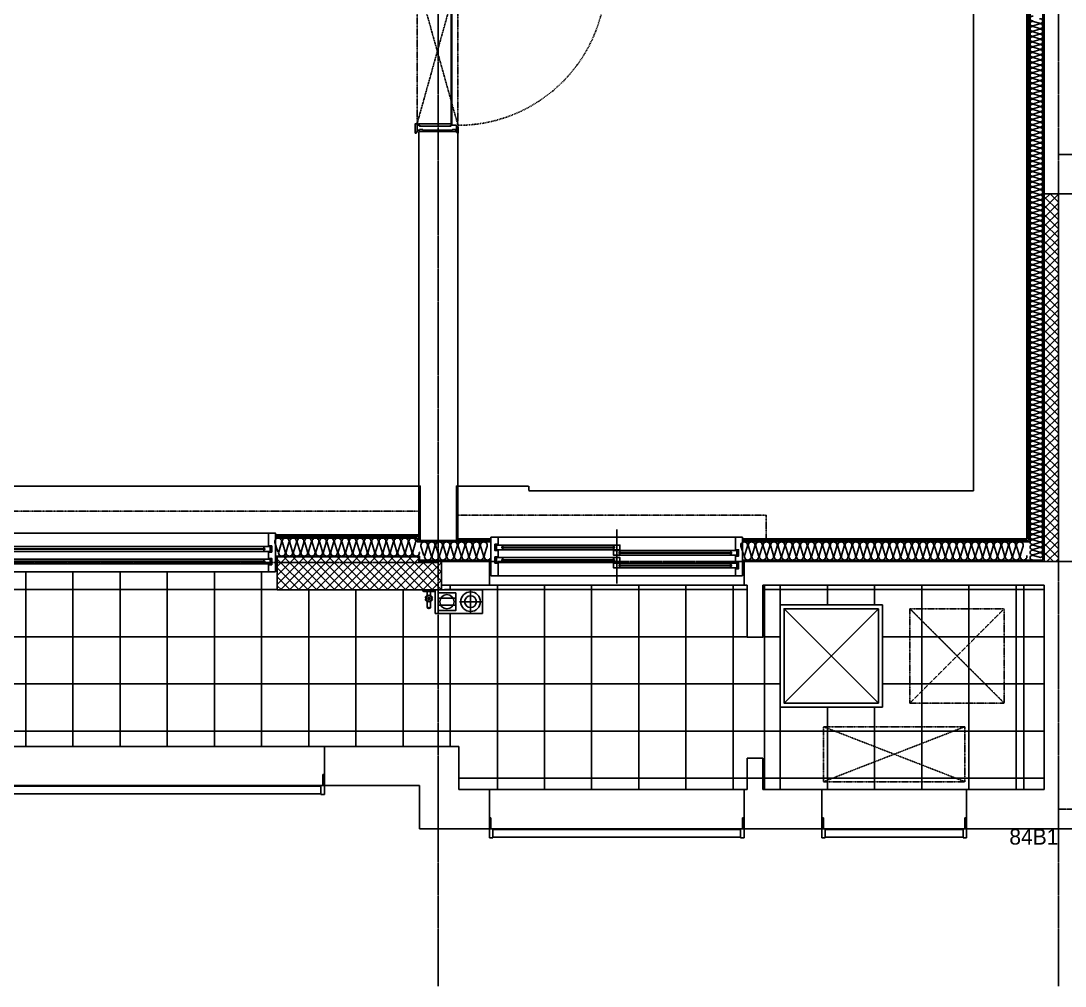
# Model space of a CAD drawing. Header units: millimetres. Extents: x 18456 to 179493, y -203649 to 469211.
# Drawn here: x 130234 to 136877, y -115326 to -109187 of the extents above; entities that cross this region are included whole.
import ezdxf

# ---------------------------------------------------------------- set-up
doc = ezdxf.new("R2010")
doc.units = ezdxf.units.MM
for name, pattern in [('X-평면도(기본형)$0$CEN', [52.5, 50, -1, 0.5, -1]), ('X-평면도(기본형)$0$DASHDOTX2', [2, 1, -0.5, 0, -0.5]), ('X-평면도(기본형)$0$HID', [2.8, 1.8, -1]), ('X-평면도(기본형)$0$HID2', [7.5, 6, -1.5])]:
    doc.linetypes.add(name, pattern=pattern)
for name, color, linetype, true_color in [('X-평면도(기본형)$0$40HAT', 9, 'Continuous', 0x808080), ('X-평면도(기본형)$0$4ELE', 4, 'Continuous', 0x00ffff), ('X-평면도(기본형)$0$4GYP', 4, 'Continuous', 0x00ffff), ('X-평면도(기본형)$0$A06-시설물-설비', 4, 'Continuous', 0x00ffff), ('X-평면도(기본형)$0$AHID', 5, 'X-평면도(기본형)$0$HID', 0x0000ff), ('X-평면도(기본형)$0$CEN', 1, 'X-평면도(기본형)$0$CEN', 0xff0000), ('X-평면도(기본형)$0$DEFTXT', 7, 'Continuous', 0x7fdfff), ('X-평면도(기본형)$0$DOOR', 4, 'Continuous', 0x00ffff), ('X-평면도(기본형)$0$ETC', 9, 'Continuous', 0x808080), ('X-평면도(기본형)$0$FIN', 9, 'Continuous', 0x808080), ('X-평면도(기본형)$0$FUR', 6, 'Continuous', 0xff00ff), ('X-평면도(기본형)$0$INS', 9, 'Continuous', 0x808080), ('X-평면도(기본형)$0$INSUL', 9, 'Continuous', 0x808080), ('X-평면도(기본형)$0$MC', 7, 'Continuous', 0x7f7fff), ('X-평면도(기본형)$0$PIPE', 4, 'Continuous', 0x00ffff), ('X-평면도(기본형)$0$TIL', 5, 'Continuous', 0x0000ff), ('X-평면도(기본형)$0$UIS', 7, 'X-평면도(기본형)$0$HID2', 0x000000), ('X-평면도(기본형)$0$W1', 2, 'Continuous', 0xffff00), ('X-평면도(기본형)$0$W2', 3, 'Continuous', 0x00ff00), ('X-평면도(기본형)$0$WID', 4, 'Continuous', 0x00ffff), ('X-평면도(기본형)$0$국기계양대', 9, 'Continuous', 0x808080), ('X-평면도(기본형)$0$피난구', 9, 'Continuous', 0x808080)]:
    doc.layers.add(name, color=color, linetype=linetype, true_color=true_color)
doc.styles.add('맑은 고딕 Regular', font='')
doc.styles.get('맑은 고딕 Regular').set_extended_font_data('M+39D80 怨좊뵓')
pattern_1 = [(315, (-516301.965, -267489.793), (28.2842712, 28.2842712), []), (45, (-516301.965, -267489.793), (-28.2842712, 28.2842712), [])]

# ---------------------------------------------------------------- blocks, each defined once
blk = doc.blocks.new('X-평면도(기본형)$0$1000')
at = {"layer": 'X-평면도(기본형)$0$DOOR', "color": 1, "linetype": 'ByBlock', "true_color": 0xff0000}
blk.add_line((-20, 0), (0, -260), dxfattribs=at)
at = {"layer": 'X-평면도(기본형)$0$DOOR', "color": 5, "true_color": 0x0000ff}
for p, q in [((960, -40), (40, -40)), ((960, -43), (40, -43))]:
    blk.add_line(p, q, dxfattribs=at)
at = {"layer": 'X-평면도(기본형)$0$DOOR'}
for points in [[(30, 0), (30, 940.8), (66, 940.8), (66, 0)], [(30, 0), (30, 940.8), (66, 940.8), (66, 0)], [(0, 0), (0, -15.9), (3, -15.9), (3, -35.9), (0, -35.9), (0, -224.1), (3, -224.1), (3, -244.1), (0, -244.1), (0, -260), (30, -260), (30, -245), (25, -245), (25, -45), (30, -45), (30, -40), (30, 0)], [(40, -40), (30, -40), (30, -47), (25, -47), (25, -243), (30, -243), (30, -250), (40, -250)], [(960, -40), (970, -40), (970, -47), (975, -47), (975, -243), (970, -243), (970, -250), (960, -250)], [(1000, -10), (1000, -15.9), (997, -15.9), (997, -35.9), (1000, -35.9), (1000, -224.1), (997, -224.1), (997, -244.1), (1000, -244.1), (1000, -260), (999.1, -260), (980, -260), (970, -260), (970, -245), (975, -245), (975, -45), (970, -45), (970, -40), (970, -10)]]:
    blk.add_lwpolyline(points, close=True, dxfattribs=at)
at = {"layer": 'X-평면도(기본형)$0$DOOR', "linetype": 'ByBlock'}
for points in [[(-15, 12), (-15, 7), (-20, 7), (-20, 0), (20, 0), (20, 12)], [(1015, -10), (1015, -5), (1020, -5), (1020, 2), (980, 2), (980, -10)], [(-23, -260), (-23, -272), (-30, -272), (-30, -278), (30, -278), (30, -260)], [(1013, -260), (1013, -265), (1020, -265), (1020, -272), (960, -272), (960, -260)]]:
    blk.add_lwpolyline(points, close=True, dxfattribs=at)
at = {"layer": 'X-평면도(기본형)$0$DOOR', "color": 1, "linetype": 'X-평면도(기본형)$0$HID', "true_color": 0xff0000}
blk.add_lwpolyline([(960, -260), (40, -260), (970, 0), (30, 0)], close=True, dxfattribs=at)
at = {"layer": 'X-평면도(기본형)$0$DOOR', "color": 1, "linetype": 'ByBlock', "true_color": 0xff0000}
blk.add_lwpolyline([(-20, 0), (-20, -260), (0, -260), (0, 0)], close=True, dxfattribs=at)
at = {"layer": 'X-평면도(기본형)$0$DOOR', "color": 1, "linetype": 'X-평면도(기본형)$0$DASHDOTX2', "ltscale": 5, "true_color": 0xff0000}
blk.add_arc((28.6, -0.6), 941.4, 0.03802, 87.72378, dxfattribs=at)
blk = doc.blocks.new('U231 (X-평면도(기본형)$0$ins-l)')
at = {"layer": 'X-평면도(기본형)$0$INSUL', "color": 8, "true_color": 0x808080}
for p, q in [((36.9, 24.2), (21.4, 75.8)), ((57.5, 75.8), (42, 24.2)), ((78.1, 24.2), (62.6, 75.8)), ((98.7, 75.8), (83.2, 24.2)), ((119.3, 24.2), (103.8, 75.8)), ((139.9, 75.8), (124.5, 24.2)), ((160.5, 24.2), (145.1, 75.8)), ((181.1, 75.8), (165.7, 24.2)), ((201.7, 24.2), (186.3, 75.8)), ((222.3, 75.8), (206.9, 24.2)), ((243, 24.2), (227.5, 75.8)), ((263.6, 75.8), (248.1, 24.2)), ((284.2, 24.2), (268.7, 75.8)), ((304.8, 75.8), (289.3, 24.2)), ((325.4, 24.2), (309.9, 75.8)), ((346, 75.8), (330.6, 24.2)), ((366.6, 24.2), (351.2, 75.8)), ((387.2, 75.8), (371.8, 24.2)), ((407.8, 24.2), (392.4, 75.8)), ((428.4, 75.8), (413, 24.2)), ((449.1, 24.2), (433.6, 75.8)), ((469.7, 75.8), (454.2, 24.2)), ((490.3, 24.2), (474.8, 75.8)), ((510.9, 75.8), (495.4, 24.2)), ((531.5, 24.2), (516, 75.8)), ((552.1, 75.8), (536.6, 24.2)), ((572.7, 24.2), (557.3, 75.8)), ((593.3, 75.8), (577.9, 24.2)), ((613.9, 24.2), (598.5, 75.8)), ((634.5, 75.8), (619.1, 24.2)), ((655.2, 24.2), (639.7, 75.8)), ((675.8, 75.8), (660.3, 24.2)), ((696.4, 24.2), (680.9, 75.8)), ((717, 75.8), (701.5, 24.2)), ((737.6, 24.2), (722.1, 75.8)), ((758.2, 75.8), (742.7, 24.2)), ((778.8, 24.2), (763.4, 75.8)), ((799.4, 75.8), (784, 24.2)), ((820, 24.2), (804.6, 75.8)), ((840.6, 75.8), (825.2, 24.2)), ((861.3, 24.2), (845.8, 75.8)), ((881.9, 75.8), (866.4, 24.2)), ((902.5, 24.2), (887, 75.8)), ((923.1, 75.8), (907.6, 24.2)), ((943.7, 24.2), (928.2, 75.8)), ((964.3, 75.8), (948.8, 24.2)), ((984.9, 24.2), (969.5, 75.8)), ((1005.5, 75.8), (990.1, 24.2)), ((1026.1, 24.2), (1010.7, 75.8)), ((1046.7, 75.8), (1031.3, 24.2)), ((1067.4, 24.2), (1051.9, 75.8)), ((1088, 75.8), (1072.5, 24.2)), ((1108.6, 24.2), (1093.1, 75.8)), ((1129.2, 75.8), (1113.7, 24.2)), ((1149.8, 24.2), (1134.3, 75.8)), ((1170.4, 75.8), (1154.9, 24.2)), ((1191, 24.2), (1175.6, 75.8)), ((1211.6, 75.8), (1196.2, 24.2)), ((1232.2, 24.2), (1216.8, 75.8)), ((1252.8, 75.8), (1237.4, 24.2)), ((1273.5, 24.2), (1258, 75.8)), ((1294.1, 75.8), (1278.6, 24.2)), ((1314.7, 24.2), (1299.2, 75.8)), ((1335.3, 75.8), (1319.8, 24.2)), ((1355.9, 24.2), (1340.4, 75.8)), ((1376.5, 75.8), (1361, 24.2)), ((1397.1, 24.2), (1381.7, 75.8)), ((1417.7, 75.8), (1402.3, 24.2)), ((1438.3, 24.2), (1422.9, 75.8)), ((1458.9, 75.8), (1443.5, 24.2)), ((1479.5, 24.2), (1464.1, 75.8)), ((1500.2, 75.8), (1484.7, 24.2)), ((1520.8, 24.2), (1505.3, 75.8)), ((1541.4, 75.8), (1525.9, 24.2)), ((1562, 24.2), (1546.5, 75.8)), ((1582.6, 75.8), (1567.1, 24.2)), ((1603.2, 24.2), (1587.8, 75.8)), ((1623.8, 75.8), (1608.4, 24.2)), ((1644.4, 24.2), (1629, 75.8)), ((1665, 75.8), (1649.6, 24.2)), ((1685.6, 24.2), (1670.2, 75.8)), ((1706.3, 75.8), (1690.8, 24.2)), ((1726.9, 24.2), (1711.4, 75.8)), ((1747.5, 75.8), (1732, 24.2)), ((1768.1, 24.2), (1752.6, 75.8)), ((1788.7, 75.8), (1773.2, 24.2)), ((1809.3, 24.2), (1793.8, 75.8)), ((1829.9, 75.8), (1814.5, 24.2)), ((1850.5, 24.2), (1835.1, 75.8)), ((1871.1, 75.8), (1855.7, 24.2)), ((1891.7, 24.2), (1876.3, 75.8)), ((1912.4, 75.8), (1896.9, 24.2)), ((1933, 24.2), (1917.5, 75.8)), ((1953.6, 75.8), (1938.1, 24.2)), ((1974.2, 24.2), (1958.7, 75.8)), ((1994.8, 75.8), (1979.3, 24.2)), ((2015.4, 24.2), (1999.9, 75.8)), ((2036, 75.8), (2020.6, 24.2)), ((2056.6, 24.2), (2041.2, 75.8)), ((2077.2, 75.8), (2061.8, 24.2)), ((2097.8, 24.2), (2082.4, 75.8)), ((2118.5, 75.8), (2103, 24.2)), ((2139.1, 24.2), (2123.6, 75.8)), ((2159.7, 75.8), (2144.2, 24.2)), ((2180.3, 24.2), (2164.8, 75.8)), ((2200.9, 75.8), (2185.4, 24.2)), ((2221.5, 24.2), (2206, 75.8)), ((2242.1, 75.8), (2226.7, 24.2)), ((2262.7, 24.2), (2247.3, 75.8)), ((2283.3, 75.8), (2267.9, 24.2)), ((2303.9, 24.2), (2288.5, 75.8)), ((2324.6, 75.8), (2309.1, 24.2)), ((2345.2, 24.2), (2329.7, 75.8)), ((2365.8, 75.8), (2350.3, 24.2)), ((2386.4, 24.2), (2370.9, 75.8)), ((2407, 75.8), (2391.5, 24.2)), ((2427.6, 24.2), (2412.1, 75.8)), ((2448.2, 75.8), (2432.8, 24.2)), ((2468.8, 24.2), (2453.4, 75.8)), ((2489.4, 75.8), (2474, 24.2)), ((2510, 24.2), (2494.6, 75.8)), ((2530.7, 75.8), (2515.2, 24.2)), ((2551.3, 24.2), (2535.8, 75.8)), ((2571.9, 75.8), (2556.4, 24.2)), ((2592.5, 24.2), (2577, 75.8)), ((2613.1, 75.8), (2597.6, 24.2)), ((2633.7, 24.2), (2618.2, 75.8)), ((2654.3, 75.8), (2638.9, 24.2)), ((2674.9, 24.2), (2659.5, 75.8)), ((2695.5, 75.8), (2680.1, 24.2)), ((2716.1, 24.2), (2700.7, 75.8)), ((2736.7, 75.8), (2721.3, 24.2)), ((2757.4, 24.2), (2741.9, 75.8)), ((2778, 75.8), (2762.5, 24.2)), ((2798.6, 24.2), (2783.1, 75.8)), ((2819.2, 75.8), (2803.7, 24.2)), ((2839.8, 24.2), (2824.3, 75.8)), ((2860.4, 75.8), (2845, 24.2)), ((2881, 24.2), (2865.6, 75.8)), ((2901.6, 75.8), (2886.2, 24.2)), ((2922.2, 24.2), (2906.8, 75.8)), ((2942.8, 75.8), (2927.4, 24.2)), ((2963.5, 24.2), (2948, 75.8)), ((2984.1, 75.8), (2968.6, 24.2)), ((3004.7, 24.2), (2989.2, 75.8)), ((3025.3, 75.8), (3009.8, 24.2)), ((3045.9, 24.2), (3030.4, 75.8)), ((3066.5, 75.8), (3051, 24.2)), ((3087.1, 24.2), (3071.7, 75.8)), ((3107.7, 75.8), (3092.3, 24.2)), ((3128.3, 24.2), (3112.9, 75.8)), ((3148.9, 75.8), (3133.5, 24.2)), ((3169.6, 24.2), (3154.1, 75.8)), ((3190.2, 75.8), (3174.7, 24.2)), ((3210.8, 24.2), (3195.3, 75.8)), ((3231.4, 75.8), (3215.9, 24.2)), ((3252, 24.2), (3236.5, 75.8)), ((3272.6, 75.8), (3257.1, 24.2)), ((3293.2, 24.2), (3277.8, 75.8)), ((3313.8, 75.8), (3298.4, 24.2)), ((3334.4, 24.2), (3319, 75.8)), ((3355, 75.8), (3339.6, 24.2)), ((3375.7, 24.2), (3360.2, 75.8)), ((3396.3, 75.8), (3380.8, 24.2)), ((3416.9, 24.2), (3401.4, 75.8)), ((3437.5, 75.8), (3422, 24.2)), ((3458.1, 24.2), (3442.6, 75.8)), ((3478.7, 75.8), (3463.2, 24.2)), ((3499.3, 24.2), (3483.9, 75.8)), ((3519.9, 75.8), (3504.5, 24.2)), ((3540.5, 24.2), (3525.1, 75.8)), ((3561.1, 75.8), (3545.7, 24.2)), ((3581.8, 24.2), (3566.3, 75.8)), ((3602.4, 75.8), (3586.9, 24.2)), ((3623, 24.2), (3607.5, 75.8)), ((3643.6, 75.8), (3628.1, 24.2)), ((3664.2, 24.2), (3648.7, 75.8)), ((3684.8, 75.8), (3669.3, 24.2)), ((3705.4, 24.2), (3690, 75.8)), ((3726, 75.8), (3710.6, 24.2)), ((3746.6, 24.2), (3731.2, 75.8)), ((3767.2, 75.8), (3751.8, 24.2)), ((3787.9, 24.2), (3772.4, 75.8)), ((3808.5, 75.8), (3793, 24.2)), ((3829.1, 24.2), (3813.6, 75.8)), ((3849.7, 75.8), (3834.2, 24.2)), ((3870.3, 24.2), (3854.8, 75.8)), ((3890.9, 75.8), (3875.4, 24.2)), ((3911.5, 24.2), (3896.1, 75.8)), ((3932.1, 75.8), (3916.7, 24.2)), ((3952.7, 24.2), (3937.3, 75.8)), ((3973.3, 75.8), (3957.9, 24.2)), ((3993.9, 24.2), (3978.5, 75.8)), ((4014.6, 75.8), (3999.1, 24.2)), ((4035.2, 24.2), (4019.7, 75.8)), ((4055.8, 75.8), (4040.3, 24.2)), ((4076.4, 24.2), (4060.9, 75.8)), ((4097, 75.8), (4081.5, 24.2)), ((4117.6, 24.2), (4102.2, 75.8)), ((4138.2, 75.8), (4122.8, 24.2)), ((4158.8, 24.2), (4143.4, 75.8)), ((4179.4, 75.8), (4164, 24.2)), ((4200, 24.2), (4184.6, 75.8)), ((4220.7, 75.8), (4205.2, 24.2)), ((4241.3, 24.2), (4225.8, 75.8)), ((4261.9, 75.8), (4246.4, 24.2)), ((4282.5, 24.2), (4267, 75.8))]:
    blk.add_line(p, q, dxfattribs=at)
at = {"layer": 'X-평면도(기본형)$0$INSUL', "color": 8, "true_color": 0x808080, "extrusion": (0, 0, -1)}
for centre in [(-39.4, 81.2), (-80.7, 81.2), (-121.9, 81.2), (-163.1, 81.2), (-204.3, 81.2), (-245.5, 81.2), (-286.8, 81.2), (-328, 81.2), (-369.2, 81.2), (-410.4, 81.2), (-451.6, 81.2), (-492.9, 81.2), (-534.1, 81.2), (-575.3, 81.2), (-616.5, 81.2), (-657.7, 81.2), (-699, 81.2), (-740.2, 81.2), (-781.4, 81.2), (-822.6, 81.2), (-863.8, 81.2), (-905.1, 81.2), (-946.3, 81.2), (-987.5, 81.2), (-1028.7, 81.2), (-1069.9, 81.2), (-1111.1, 81.2), (-1152.4, 81.2), (-1193.6, 81.2), (-1234.8, 81.2), (-1276, 81.2), (-1317.2, 81.2), (-1358.5, 81.2), (-1399.7, 81.2), (-1440.9, 81.2), (-1482.1, 81.2), (-1523.3, 81.2), (-1564.6, 81.2), (-1605.8, 81.2), (-1647, 81.2), (-1688.2, 81.2), (-1729.4, 81.2), (-1770.7, 81.2), (-1811.9, 81.2), (-1853.1, 81.2), (-1894.3, 81.2), (-1935.5, 81.2), (-1976.8, 81.2), (-2018, 81.2), (-2059.2, 81.2), (-2100.4, 81.2), (-2141.6, 81.2), (-2182.9, 81.2), (-2224.1, 81.2), (-2265.3, 81.2), (-2306.5, 81.2), (-2347.7, 81.2), (-2389, 81.2), (-2430.2, 81.2), (-2471.4, 81.2), (-2512.6, 81.2), (-2553.8, 81.2), (-2595.1, 81.2), (-2636.3, 81.2), (-2677.5, 81.2), (-2718.7, 81.2), (-2759.9, 81.2), (-2801.2, 81.2), (-2842.4, 81.2), (-2883.6, 81.2), (-2924.8, 81.2), (-2966, 81.2), (-3007.3, 81.2), (-3048.5, 81.2), (-3089.7, 81.2), (-3130.9, 81.2), (-3172.1, 81.2), (-3213.4, 81.2), (-3254.6, 81.2), (-3295.8, 81.2), (-3337, 81.2), (-3378.2, 81.2), (-3419.4, 81.2), (-3460.7, 81.2), (-3501.9, 81.2), (-3543.1, 81.2), (-3584.3, 81.2), (-3625.5, 81.2), (-3666.8, 81.2), (-3708, 81.2), (-3749.2, 81.2), (-3790.4, 81.2), (-3831.6, 81.2), (-3872.9, 81.2), (-3914.1, 81.2), (-3955.3, 81.2), (-3996.5, 81.2), (-4037.7, 81.2), (-4079, 81.2), (-4120.2, 81.2), (-4161.4, 81.2), (-4202.6, 81.2), (-4243.8, 81.2), (-4285.1, 81.2)]:
    blk.add_arc(centre, 18.8, 343.30076, 196.69924, dxfattribs=at)
at = {"layer": 'X-평면도(기본형)$0$INSUL', "color": 8, "true_color": 0x808080}
for centre in [(18.8, 18.8), (60, 18.8), (101.3, 18.8), (142.5, 18.8), (183.7, 18.8), (224.9, 18.8), (266.1, 18.8), (307.4, 18.8), (348.6, 18.8), (389.8, 18.8), (431, 18.8), (472.2, 18.8), (513.5, 18.8), (554.7, 18.8), (595.9, 18.8), (637.1, 18.8), (678.3, 18.8), (719.6, 18.8), (760.8, 18.8), (802, 18.8), (843.2, 18.8), (884.4, 18.8), (925.7, 18.8), (966.9, 18.8), (1008.1, 18.8), (1049.3, 18.8), (1090.5, 18.8), (1131.8, 18.8), (1173, 18.8), (1214.2, 18.8), (1255.4, 18.8), (1296.6, 18.8), (1337.9, 18.8), (1379.1, 18.8), (1420.3, 18.8), (1461.5, 18.8), (1502.7, 18.8), (1544, 18.8), (1585.2, 18.8), (1626.4, 18.8), (1667.6, 18.8), (1708.8, 18.8), (1750.1, 18.8), (1791.3, 18.8), (1832.5, 18.8), (1873.7, 18.8), (1914.9, 18.8), (1956.2, 18.8), (1997.4, 18.8), (2038.6, 18.8), (2079.8, 18.8), (2121, 18.8), (2162.2, 18.8), (2203.5, 18.8), (2244.7, 18.8), (2285.9, 18.8), (2327.1, 18.8), (2368.3, 18.8), (2409.6, 18.8), (2450.8, 18.8), (2492, 18.8), (2533.2, 18.8), (2574.4, 18.8), (2615.7, 18.8), (2656.9, 18.8), (2698.1, 18.8), (2739.3, 18.8), (2780.5, 18.8), (2821.8, 18.8), (2863, 18.8), (2904.2, 18.8), (2945.4, 18.8), (2986.6, 18.8), (3027.9, 18.8), (3069.1, 18.8), (3110.3, 18.8), (3151.5, 18.8), (3192.7, 18.8), (3234, 18.8), (3275.2, 18.8), (3316.4, 18.8), (3357.6, 18.8), (3398.8, 18.8), (3440.1, 18.8), (3481.3, 18.8), (3522.5, 18.8), (3563.7, 18.8), (3604.9, 18.8), (3646.2, 18.8), (3687.4, 18.8), (3728.6, 18.8), (3769.8, 18.8), (3811, 18.8), (3852.3, 18.8), (3893.5, 18.8), (3934.7, 18.8), (3975.9, 18.8), (4017.1, 18.8), (4058.4, 18.8), (4099.6, 18.8), (4140.8, 18.8), (4182, 18.8), (4223.2, 18.8), (4264.5, 18.8), (4305.7, 18.8)]:
    blk.add_arc(centre, 18.8, 163.30076, 16.69924, dxfattribs=at)
blk = doc.blocks.new('U75 (X-평면도(기본형)$0$ins-l)')
at = {"layer": 'X-평면도(기본형)$0$INSUL', "color": 8, "true_color": 0x808080}
for p, q in [((36.9, 24.2), (21.4, 75.8)), ((57.5, 75.8), (42, 24.2)), ((78.1, 24.2), (62.6, 75.8)), ((98.7, 75.8), (83.2, 24.2)), ((119.3, 24.2), (103.8, 75.8)), ((139.9, 75.8), (124.5, 24.2)), ((160.5, 24.2), (145.1, 75.8)), ((181.1, 75.8), (165.7, 24.2)), ((201.7, 24.2), (186.3, 75.8)), ((222.3, 75.8), (206.9, 24.2)), ((243, 24.2), (227.5, 75.8)), ((263.6, 75.8), (248.1, 24.2)), ((284.2, 24.2), (268.7, 75.8)), ((304.8, 75.8), (289.3, 24.2)), ((325.4, 24.2), (309.9, 75.8)), ((346, 75.8), (330.6, 24.2)), ((366.6, 24.2), (351.2, 75.8)), ((387.2, 75.8), (371.8, 24.2)), ((407.8, 24.2), (392.4, 75.8)), ((428.4, 75.8), (413, 24.2)), ((449.1, 24.2), (433.6, 75.8)), ((469.7, 75.8), (454.2, 24.2)), ((490.3, 24.2), (474.8, 75.8)), ((510.9, 75.8), (495.4, 24.2)), ((531.5, 24.2), (516, 75.8)), ((552.1, 75.8), (536.6, 24.2)), ((572.7, 24.2), (557.3, 75.8)), ((593.3, 75.8), (577.9, 24.2)), ((613.9, 24.2), (598.5, 75.8)), ((634.5, 75.8), (619.1, 24.2)), ((655.2, 24.2), (639.7, 75.8)), ((675.8, 75.8), (660.3, 24.2)), ((696.4, 24.2), (680.9, 75.8)), ((717, 75.8), (701.5, 24.2)), ((737.6, 24.2), (722.1, 75.8)), ((758.2, 75.8), (742.7, 24.2)), ((778.8, 24.2), (763.4, 75.8)), ((799.4, 75.8), (784, 24.2))]:
    blk.add_line(p, q, dxfattribs=at)
at = {"layer": 'X-평면도(기본형)$0$INSUL', "color": 8, "true_color": 0x808080, "extrusion": (0, 0, -1)}
for centre in [(-39.4, 81.2), (-80.7, 81.2), (-121.9, 81.2), (-163.1, 81.2), (-204.3, 81.2), (-245.5, 81.2), (-286.8, 81.2), (-328, 81.2), (-369.2, 81.2), (-410.4, 81.2), (-451.6, 81.2), (-492.9, 81.2), (-534.1, 81.2), (-575.3, 81.2), (-616.5, 81.2), (-657.7, 81.2), (-699, 81.2), (-740.2, 81.2), (-781.4, 81.2)]:
    blk.add_arc(centre, 18.8, 343.30076, 196.69924, dxfattribs=at)
at = {"layer": 'X-평면도(기본형)$0$INSUL', "color": 8, "true_color": 0x808080}
for centre in [(18.8, 18.8), (60, 18.8), (101.3, 18.8), (142.5, 18.8), (183.7, 18.8), (224.9, 18.8), (266.1, 18.8), (307.4, 18.8), (348.6, 18.8), (389.8, 18.8), (431, 18.8), (472.2, 18.8), (513.5, 18.8), (554.7, 18.8), (595.9, 18.8), (637.1, 18.8), (678.3, 18.8), (719.6, 18.8), (760.8, 18.8)]:
    blk.add_arc(centre, 18.8, 163.30076, 16.69924, dxfattribs=at)
blk = doc.blocks.new('U61 (X-평면도(기본형)$0$ng)')
at = {"color": 0, "linetype": 'ByBlock', "lineweight": -2}
for p, q in [((-460, -103.5), (-460, 22.5)), ((-460, 22.5), (-450, 22.5)), ((-450, 22.5), (-450, -47.5)), ((450, 22.5), (460, 22.5)), ((450, -47.5), (450, 22.5)), ((460, 22.5), (460, -103.5)), ((-460, -47.5), (-438, -47.5)), ((-438, -47.5), (-438, -50.5)), ((438, -50.5), (-438, -50.5)), ((-438, -50.5), (-438, -100.5)), ((-438, -50.5), (438, -50.5)), ((438, -50.5), (438, -47.5)), ((438, -47.5), (460, -47.5)), ((438, -100.5), (438, -50.5)), ((-438, -103.5), (-460, -103.5)), ((-438, -100.5), (438, -100.5)), ((438, -100.5), (-438, -100.5)), ((-438, -100.5), (-438, -103.5)), ((438, -103.5), (438, -100.5)), ((460, -103.5), (438, -103.5))]:
    blk.add_line(p, q, dxfattribs=at)
blk = doc.blocks.new('U165 (X-평면도(기본형)$0$ng)')
at = {"color": 0, "linetype": 'ByBlock', "lineweight": -2}
for p, q in [((-810, -103.5), (-810, 22.5)), ((-810, 22.5), (-800, 22.5)), ((-800, 22.5), (-800, -47.5)), ((800, 22.5), (810, 22.5)), ((800, -47.5), (800, 22.5)), ((810, 22.5), (810, -103.5)), ((-810, -47.5), (-788, -47.5)), ((-788, -47.5), (-788, -50.5)), ((788, -50.5), (-788, -50.5)), ((-788, -50.5), (-788, -100.5)), ((-788, -50.5), (788, -50.5)), ((788, -50.5), (788, -47.5)), ((788, -47.5), (810, -47.5)), ((788, -100.5), (788, -50.5)), ((-788, -103.5), (-810, -103.5)), ((-788, -100.5), (788, -100.5)), ((788, -100.5), (-788, -100.5)), ((-788, -100.5), (-788, -103.5)), ((788, -103.5), (788, -100.5)), ((810, -103.5), (788, -103.5))]:
    blk.add_line(p, q, dxfattribs=at)
blk = doc.blocks.new('X-평면도(기본형)$0$국기계양대')
at = {"color": 0, "linetype": 'ByBlock', "lineweight": -2}
for p, q in [((-64, 0), (0, 0)), ((-64, 0), (-64, -20)), ((0, 0), (0, -20)), ((-64, -20), (-52, -20)), ((-54, -10), (-10, -10)), ((-54, -10), (-54, -20)), ((-49, -35), (-54, -10)), ((-49, -35), (-15, -35)), ((-49, -35), (-49, -75)), ((-15, -35), (-10, -10)), ((-15, -35), (-15, -75)), ((-12, -20), (0, -20)), ((-10, -10), (-10, -20)), ((-49, -75), (-15, -75)), ((-47, -75), (-47, -140)), ((-17, -75), (-17, -140))]:
    blk.add_line(p, q, dxfattribs=at)
blk.add_circle((-32, -140), 15, dxfattribs=at)
blk = doc.blocks.new('U60 (X-평면도(기본형)$0$ng)')
at = {"color": 0, "linetype": 'ByBlock', "lineweight": -2}
for p, q in [((-1660, -103.5), (-1660, 22.5)), ((-1660, 22.5), (-1650, 22.5)), ((-1650, 22.5), (-1650, -47.5)), ((1650, 22.5), (1660, 22.5)), ((1650, -47.5), (1650, 22.5)), ((1660, 22.5), (1660, -103.5)), ((-1660, -47.5), (-1638, -47.5)), ((-1638, -47.5), (-1638, -50.5)), ((1638, -50.5), (-1638, -50.5)), ((-1638, -50.5), (-1638, -100.5)), ((-1638, -50.5), (1638, -50.5)), ((1638, -50.5), (1638, -47.5)), ((1638, -47.5), (1660, -47.5)), ((1638, -100.5), (1638, -50.5)), ((-1638, -103.5), (-1660, -103.5)), ((-1638, -100.5), (1638, -100.5)), ((1638, -100.5), (-1638, -100.5)), ((-1638, -100.5), (-1638, -103.5)), ((1638, -103.5), (1638, -100.5)), ((1660, -103.5), (1638, -103.5))]:
    blk.add_line(p, q, dxfattribs=at)
at = {"layer": 'X-평면도(기본형)$0$국기계양대'}
blk.add_blockref('X-평면도(기본형)$0$국기계양대', (1570, -53), dxfattribs=at)
blk = doc.blocks.new('X-평면도(기본형)$0$A$C5AA0109C')
at = {"layer": 'X-평면도(기본형)$0$PIPE', "color": 1, "linetype": 'Continuous', "true_color": 0xff0000}
for p, q in [((-75, -5.5), (-75, -144.5)), ((-5.5, -75), (-144.5, -75)), ((-97.5, -281.2), (-97.5, -168.7)), ((-52.5, -281.2), (-52.5, -168.7))]:
    blk.add_line(p, q, dxfattribs=at)
at = {"layer": 'X-평면도(기본형)$0$PIPE', "linetype": 'Continuous'}
for points in [[(0, -300), (0, 0), (-150, 0), (-150, -300)], [(-18.8, -168.7), (-18.8, -281.2), (-131.2, -281.2), (-131.2, -168.7)]]:
    blk.add_lwpolyline(points, close=True, dxfattribs=at)
for centre, radius in [((-75, -75), 62.5), ((-75, -75), 37.5), ((-75, -225), 45)]:
    blk.add_circle(centre, radius, dxfattribs=at)
blk = doc.blocks.new('X-평면도(기본형)$0$A$C66AC16F3')
at = {"layer": 'X-평면도(기본형)$0$A06-시설물-설비', "color": 6, "true_color": 0xff00ff}
for p, q in [((-109.2, -315), (-74.5, -315)), ((-34.2, -315), (-9.2, -315)), ((-1.2, -285), (0, -285)), ((-109.2, -335), (-74.5, -335)), ((-34.2, -335), (-9.2, -335)), ((-1.2, -365), (0, -365))]:
    blk.add_line(p, q, dxfattribs=at)
at = {"layer": 'X-평면도(기본형)$0$A06-시설물-설비', "color": 6, "linetype": 'Continuous', "true_color": 0xff00ff}
blk.add_line((-9.2, -357), (-9.2, -293), dxfattribs=at)
at = {"layer": 'X-평면도(기본형)$0$A06-시설물-설비', "color": 6, "ltscale": 2, "true_color": 0xff00ff}
blk.add_line((0, -285), (0, -365), dxfattribs=at)
at = {"layer": 'X-평면도(기본형)$0$A06-시설물-설비', "color": 6, "linetype": 'Continuous', "true_color": 0xff00ff}
for radius in [17.9, 6.84, 5.28]:
    blk.add_circle((-54.4, -325), radius, dxfattribs=at)
at = {"layer": 'X-평면도(기본형)$0$A06-시설물-설비', "color": 6, "true_color": 0xff00ff}
blk.add_arc((-109.2, -325), 10, 90, 270, dxfattribs=at)
at = {"layer": 'X-평면도(기본형)$0$A06-시설물-설비', "color": 6, "linetype": 'Continuous', "true_color": 0xff00ff}
for centre, radius, start, end in [((-106.8, -325), 10.3, 103.63561, 256.36439), ((-99, -325), 14.3, 135.6597, 224.3403), ((-54.4, -325), 22.5, 147.41022, 167.58978), ((-79.2, -325), 5.59, 300.05549, 59.94451), ((-54.4, -325), 22.5, 192.41022, 212.58978), ((-71.9, -307.5), 5.59, 255.05549, 14.94451), ((-54.4, -325), 22.5, 102.41022, 122.58978), ((-54.4, -300.2), 5.59, 210.05549, 329.94451), ((-54.4, -325), 22.5, 57.41022, 77.58978), ((-36.9, -307.5), 5.59, 165.05549, 284.94451), ((-54.4, -325), 22.5, 12.41022, 32.58978), ((-54.4, -325), 22.5, 327.41022, 347.58978), ((-29.6, -325), 5.59, 120.05549, 239.94451), ((-1.2, -293), 8, 90, 180), ((-71.9, -342.5), 5.59, 345.05549, 104.94451), ((-54.4, -325), 22.5, 237.41022, 257.58978), ((-54.4, -349.8), 5.59, 30.05549, 149.94451), ((-54.4, -325), 22.5, 282.41022, 302.58978), ((-36.9, -342.5), 5.59, 75.05549, 194.94451), ((-1.2, -357), 8, 180, 270)]:
    blk.add_arc(centre, radius, start, end, dxfattribs=at)
blk = doc.blocks.new('X-평면도(기본형)$0$DW2700v')
at = {"layer": 'X-평면도(기본형)$0$WID', "color": 8, "true_color": 0x808080}
for p, q in [((2655, 0), (45, 0)), ((2628.5, -63), (916.5, -63)), ((916.5, -67), (916.5, -63)), ((2628.5, -67), (2628.5, -63)), ((883.5, -98), (71.5, -98)), ((71.5, -102), (71.5, -98)), ((883.5, -102), (71.5, -102)), ((883.5, -102), (883.5, -98)), ((2628.5, -67), (916.5, -67)), ((883.5, -178), (71.5, -178)), ((71.5, -182), (71.5, -178)), ((883.5, -182), (71.5, -182)), ((883.5, -182), (883.5, -178)), ((2628.5, -143), (916.5, -143)), ((916.5, -147), (916.5, -143)), ((2628.5, -147), (916.5, -147)), ((2628.5, -147), (2628.5, -143)), ((45, -245), (2655, -245))]:
    blk.add_line(p, q, dxfattribs=at)
at = {"layer": 'X-평면도(기본형)$0$WID', "color": 1, "true_color": 0xff0000}
blk.add_line((900, -295), (900, 50), dxfattribs=at)
at = {"layer": 'X-평면도(기본형)$0$WID'}
for p, q in [((920, -50), (2625, -50)), ((75, -85), (880, -85)), ((75, -115), (880, -115)), ((920, -80), (2625, -80)), ((920, -130), (2625, -130)), ((75, -165), (880, -165)), ((75, -195), (880, -195)), ((920, -160), (2625, -160))]:
    blk.add_line(p, q, dxfattribs=at)
for points in [[(0, -245), (45, -245), (45, -200), (25, -200), (25, -160), (45, -160), (45, -120), (25, -120), (25, -80), (45, -80), (45, 0), (0, 0)], [(2700, 0), (2655, 0), (2655, -45), (2675, -45), (2675, -85), (2655, -85), (2655, -125), (2675, -125), (2675, -165), (2655, -165), (2655, -245), (2700, -245)], [(920, -50), (880, -50), (880, -80), (920, -80), (920, -70), (914.5, -68.2), (914.5, -61.8), (920, -60)], [(2625, -50), (2665, -50), (2665, -80), (2625, -80), (2625, -70), (2630.5, -68.2), (2630.5, -61.8), (2625, -60)], [(75, -85), (35, -85), (35, -115), (75, -115), (75, -105), (69.5, -103.2), (69.5, -96.8), (75, -95)], [(880, -85), (920, -85), (920, -115), (880, -115), (880, -105), (885.5, -103.2), (885.5, -96.8), (880, -95)], [(920, -130), (880, -130), (880, -160), (920, -160), (920, -150), (914.5, -148.2), (914.5, -141.8), (920, -140)], [(2625, -130), (2665, -130), (2665, -160), (2625, -160), (2625, -150), (2630.5, -148.2), (2630.5, -141.8), (2625, -140)], [(75, -165), (35, -165), (35, -195), (75, -195), (75, -185), (69.5, -183.2), (69.5, -176.8), (75, -175)], [(880, -165), (920, -165), (920, -195), (880, -195), (880, -185), (885.5, -183.2), (885.5, -176.8), (880, -175)]]:
    blk.add_lwpolyline(points, close=True, dxfattribs=at)
at = {"layer": 'X-평면도(기본형)$0$WID', "color": 8, "true_color": 0x808080}
for points in [[(920, -59.2), (922.7, -60.6), (923.3, -61.6), (923.8, -63)], [(2625, -59.2), (2622.3, -60.6), (2621.7, -61.6), (2621.2, -63)], [(75, -94.2), (77.7, -95.6), (78.3, -96.6), (78.8, -98)], [(75, -105.8), (77.7, -104.4), (78.3, -103.4), (78.8, -102)], [(880, -94.2), (877.3, -95.6), (876.7, -96.6), (876.2, -98)], [(880, -105.8), (877.3, -104.4), (876.7, -103.4), (876.2, -102)], [(920, -70.8), (922.7, -69.4), (923.3, -68.4), (923.8, -67)], [(2625, -70.8), (2622.3, -69.4), (2621.7, -68.4), (2621.2, -67)], [(75, -174.2), (77.7, -175.6), (78.3, -176.6), (78.8, -178)], [(75, -185.8), (77.7, -184.4), (78.3, -183.4), (78.8, -182)], [(880, -174.2), (877.3, -175.6), (876.7, -176.6), (876.2, -178)], [(880, -185.8), (877.3, -184.4), (876.7, -183.4), (876.2, -182)], [(920, -139.2), (922.7, -140.6), (923.3, -141.6), (923.8, -143)], [(920, -150.8), (922.7, -149.4), (923.3, -148.4), (923.8, -147)], [(2625, -139.2), (2622.3, -140.6), (2621.7, -141.6), (2621.2, -143)], [(2625, -150.8), (2622.3, -149.4), (2621.7, -148.4), (2621.2, -147)]]:
    blk.add_lwpolyline(points, dxfattribs=at)
blk = doc.blocks.new('X-평면도(기본형)$0$dw1600')
at = {"layer": 'X-평면도(기본형)$0$WID', "color": 8, "true_color": 0x808080}
for p, q in [((1555, 0), (45, 0)), ((816.5, -63), (1528.5, -63)), ((816.5, -63), (816.5, -67)), ((1528.5, -63), (1528.5, -67)), ((71.5, -98), (783.5, -98)), ((71.5, -98), (71.5, -102)), ((71.5, -102), (783.5, -102)), ((783.5, -98), (783.5, -102)), ((816.5, -67), (1528.5, -67)), ((71.5, -178), (783.5, -178)), ((71.5, -178), (71.5, -182)), ((71.5, -182), (783.5, -182)), ((783.5, -178), (783.5, -182)), ((816.5, -143), (1528.5, -143)), ((816.5, -143), (816.5, -147)), ((816.5, -147), (1528.5, -147)), ((1528.5, -143), (1528.5, -147)), ((45, -245), (1555, -245))]:
    blk.add_line(p, q, dxfattribs=at)
at = {"layer": 'X-평면도(기본형)$0$WID', "color": 1, "true_color": 0xff0000}
blk.add_line((800, 50), (800, -295), dxfattribs=at)
at = {"layer": 'X-평면도(기본형)$0$WID'}
for p, q in [((1525, -50), (820, -50)), ((780, -85), (75, -85)), ((780, -115), (75, -115)), ((1525, -80), (820, -80)), ((1525, -130), (820, -130)), ((780, -165), (75, -165)), ((780, -195), (75, -195)), ((1525, -160), (820, -160))]:
    blk.add_line(p, q, dxfattribs=at)
for points in [[(0, -245), (45, -245), (45, -200), (25, -200), (25, -160), (45, -160), (45, -120), (25, -120), (25, -80), (45, -80), (45, 0), (0, 0)], [(1600, 0), (1555, 0), (1555, -45), (1575, -45), (1575, -85), (1555, -85), (1555, -125), (1575, -125), (1575, -165), (1555, -165), (1555, -245), (1600, -245)], [(820, -80), (780, -80), (780, -50), (820, -50), (820, -60), (814.5, -61.8), (814.5, -68.2), (820, -70)], [(1525, -80), (1565, -80), (1565, -50), (1525, -50), (1525, -60), (1530.5, -61.8), (1530.5, -68.2), (1525, -70)], [(75, -115), (35, -115), (35, -85), (75, -85), (75, -95), (69.5, -96.8), (69.5, -103.2), (75, -105)], [(780, -115), (820, -115), (820, -85), (780, -85), (780, -95), (785.5, -96.8), (785.5, -103.2), (780, -105)], [(820, -160), (780, -160), (780, -130), (820, -130), (820, -140), (814.5, -141.8), (814.5, -148.2), (820, -150)], [(1525, -160), (1565, -160), (1565, -130), (1525, -130), (1525, -140), (1530.5, -141.8), (1530.5, -148.2), (1525, -150)], [(75, -195), (35, -195), (35, -165), (75, -165), (75, -175), (69.5, -176.8), (69.5, -183.2), (75, -185)], [(780, -195), (820, -195), (820, -165), (780, -165), (780, -175), (785.5, -176.8), (785.5, -183.2), (780, -185)]]:
    blk.add_lwpolyline(points, close=True, dxfattribs=at)
at = {"layer": 'X-평면도(기본형)$0$WID', "color": 8, "true_color": 0x808080}
for points in [[(820, -59.2), (822.7, -60.6), (823.3, -61.6), (823.8, -63)], [(1525, -59.2), (1522.3, -60.6), (1521.7, -61.6), (1521.2, -63)], [(75, -94.2), (77.7, -95.6), (78.3, -96.6), (78.8, -98)], [(75, -105.8), (77.7, -104.4), (78.3, -103.4), (78.8, -102)], [(780, -94.2), (777.3, -95.6), (776.7, -96.6), (776.2, -98)], [(780, -105.8), (777.3, -104.4), (776.7, -103.4), (776.2, -102)], [(820, -70.8), (822.7, -69.4), (823.3, -68.4), (823.8, -67)], [(1525, -70.8), (1522.3, -69.4), (1521.7, -68.4), (1521.2, -67)], [(75, -174.2), (77.7, -175.6), (78.3, -176.6), (78.8, -178)], [(75, -185.8), (77.7, -184.4), (78.3, -183.4), (78.8, -182)], [(780, -174.2), (777.3, -175.6), (776.7, -176.6), (776.2, -178)], [(780, -185.8), (777.3, -184.4), (776.7, -183.4), (776.2, -182)], [(820, -139.2), (822.7, -140.6), (823.3, -141.6), (823.8, -143)], [(820, -150.8), (822.7, -149.4), (823.3, -148.4), (823.8, -147)], [(1525, -139.2), (1522.3, -140.6), (1521.7, -141.6), (1521.2, -143)], [(1525, -150.8), (1522.3, -149.4), (1521.7, -148.4), (1521.2, -147)]]:
    blk.add_lwpolyline(points, dxfattribs=at)
blk = doc.blocks.new('X-평면도(기본형)$0$esp')
at = {"layer": 'X-평면도(기본형)$0$FUR', "linetype": 'X-평면도(기본형)$0$HID'}
for p, q in [((375, 400), (1275, 50)), ((375, 50), (1275, 400))]:
    blk.add_line(p, q, dxfattribs=at)
at = {"layer": 'X-평면도(기본형)$0$FUR'}
blk.add_lwpolyline([(900, 1175), (1550, 1175), (1550, 525), (900, 525)], close=True, dxfattribs=at)
at = {"layer": 'X-평면도(기본형)$0$FUR', "linetype": 'X-평면도(기본형)$0$HID'}
blk.add_lwpolyline([(375, 50), (375, 400), (1275, 400), (1275, 50)], close=True, dxfattribs=at)
at = {"layer": 'X-평면도(기본형)$0$MC'}
blk.add_lwpolyline([(1650, 0), (0, 0), (0, 1300), (1650, 1300)], close=True, dxfattribs=at)
at = {"layer": 'X-평면도(기본형)$0$피난구', "linetype": 'X-평면도(기본형)$0$HID'}
for p, q in [((125, 550), (725, 1150)), ((125, 1150), (725, 550))]:
    blk.add_line(p, q, dxfattribs=at)
at = {"layer": 'X-평면도(기본형)$0$피난구', "color": 1, "true_color": 0xff0000}
for p, q in [((925, 550), (1525, 1150)), ((925, 1150), (1525, 550))]:
    blk.add_line(p, q, dxfattribs=at)
at = {"layer": 'X-평면도(기본형)$0$피난구', "linetype": 'X-평면도(기본형)$0$HID'}
blk.add_lwpolyline([(125, 1150), (725, 1150), (725, 550), (125, 550)], close=True, dxfattribs=at)
at = {"layer": 'X-평면도(기본형)$0$피난구'}
blk.add_lwpolyline([(925, 1150), (1525, 1150), (1525, 550), (925, 550)], close=True, dxfattribs=at)
blk = doc.blocks.new('U40 (X-평면도(기본형)$0$ins-l)')
at = {"layer": 'X-평면도(기본형)$0$INSUL', "color": 8, "true_color": 0x808080}
for p, q in [((36.9, 24.2), (21.4, 75.8)), ((57.5, 75.8), (42, 24.2)), ((78.1, 24.2), (62.6, 75.8)), ((98.7, 75.8), (83.2, 24.2)), ((119.3, 24.2), (103.8, 75.8)), ((139.9, 75.8), (124.5, 24.2)), ((160.5, 24.2), (145.1, 75.8)), ((181.1, 75.8), (165.7, 24.2)), ((201.7, 24.2), (186.3, 75.8)), ((222.3, 75.8), (206.9, 24.2)), ((243, 24.2), (227.5, 75.8)), ((263.6, 75.8), (248.1, 24.2)), ((284.2, 24.2), (268.7, 75.8)), ((304.8, 75.8), (289.3, 24.2)), ((325.4, 24.2), (309.9, 75.8)), ((346, 75.8), (330.6, 24.2)), ((366.6, 24.2), (351.2, 75.8)), ((387.2, 75.8), (371.8, 24.2)), ((407.8, 24.2), (392.4, 75.8)), ((428.4, 75.8), (413, 24.2)), ((449.1, 24.2), (433.6, 75.8)), ((469.7, 75.8), (454.2, 24.2)), ((490.3, 24.2), (474.8, 75.8)), ((510.9, 75.8), (495.4, 24.2)), ((531.5, 24.2), (516, 75.8)), ((552.1, 75.8), (536.6, 24.2)), ((572.7, 24.2), (557.3, 75.8)), ((593.3, 75.8), (577.9, 24.2)), ((613.9, 24.2), (598.5, 75.8)), ((634.5, 75.8), (619.1, 24.2)), ((655.2, 24.2), (639.7, 75.8)), ((675.8, 75.8), (660.3, 24.2)), ((696.4, 24.2), (680.9, 75.8)), ((717, 75.8), (701.5, 24.2)), ((737.6, 24.2), (722.1, 75.8)), ((758.2, 75.8), (742.7, 24.2)), ((778.8, 24.2), (763.4, 75.8)), ((799.4, 75.8), (784, 24.2)), ((820, 24.2), (804.6, 75.8)), ((840.6, 75.8), (825.2, 24.2)), ((861.3, 24.2), (845.8, 75.8)), ((881.9, 75.8), (866.4, 24.2)), ((902.5, 24.2), (887, 75.8)), ((923.1, 75.8), (907.6, 24.2)), ((943.7, 24.2), (928.2, 75.8)), ((964.3, 75.8), (948.8, 24.2)), ((984.9, 24.2), (969.5, 75.8)), ((1005.5, 75.8), (990.1, 24.2)), ((1026.1, 24.2), (1010.7, 75.8)), ((1046.7, 75.8), (1031.3, 24.2)), ((1067.4, 24.2), (1051.9, 75.8)), ((1088, 75.8), (1072.5, 24.2)), ((1108.6, 24.2), (1093.1, 75.8)), ((1129.2, 75.8), (1113.7, 24.2)), ((1149.8, 24.2), (1134.3, 75.8)), ((1170.4, 75.8), (1154.9, 24.2)), ((1191, 24.2), (1175.6, 75.8)), ((1211.6, 75.8), (1196.2, 24.2)), ((1232.2, 24.2), (1216.8, 75.8)), ((1252.8, 75.8), (1237.4, 24.2)), ((1273.5, 24.2), (1258, 75.8)), ((1294.1, 75.8), (1278.6, 24.2)), ((1314.7, 24.2), (1299.2, 75.8)), ((1335.3, 75.8), (1319.8, 24.2)), ((1355.9, 24.2), (1340.4, 75.8)), ((1376.5, 75.8), (1361, 24.2)), ((1397.1, 24.2), (1381.7, 75.8)), ((1417.7, 75.8), (1402.3, 24.2)), ((1438.3, 24.2), (1422.9, 75.8)), ((1458.9, 75.8), (1443.5, 24.2)), ((1479.5, 24.2), (1464.1, 75.8)), ((1500.2, 75.8), (1484.7, 24.2)), ((1520.8, 24.2), (1505.3, 75.8)), ((1541.4, 75.8), (1525.9, 24.2)), ((1562, 24.2), (1546.5, 75.8)), ((1582.6, 75.8), (1567.1, 24.2))]:
    blk.add_line(p, q, dxfattribs=at)
at = {"layer": 'X-평면도(기본형)$0$INSUL', "color": 8, "true_color": 0x808080, "extrusion": (0, 0, -1)}
for centre in [(-39.4, 81.2), (-80.7, 81.2), (-121.9, 81.2), (-163.1, 81.2), (-204.3, 81.2), (-245.5, 81.2), (-286.8, 81.2), (-328, 81.2), (-369.2, 81.2), (-410.4, 81.2), (-451.6, 81.2), (-492.9, 81.2), (-534.1, 81.2), (-575.3, 81.2), (-616.5, 81.2), (-657.7, 81.2), (-699, 81.2), (-740.2, 81.2), (-781.4, 81.2), (-822.6, 81.2), (-863.8, 81.2), (-905.1, 81.2), (-946.3, 81.2), (-987.5, 81.2), (-1028.7, 81.2), (-1069.9, 81.2), (-1111.1, 81.2), (-1152.4, 81.2), (-1193.6, 81.2), (-1234.8, 81.2), (-1276, 81.2), (-1317.2, 81.2), (-1358.5, 81.2), (-1399.7, 81.2), (-1440.9, 81.2), (-1482.1, 81.2), (-1523.3, 81.2), (-1564.6, 81.2)]:
    blk.add_arc(centre, 18.8, 343.30076, 196.69924, dxfattribs=at)
at = {"layer": 'X-평면도(기본형)$0$INSUL', "color": 8, "true_color": 0x808080}
for centre in [(18.8, 18.8), (60, 18.8), (101.3, 18.8), (142.5, 18.8), (183.7, 18.8), (224.9, 18.8), (266.1, 18.8), (307.4, 18.8), (348.6, 18.8), (389.8, 18.8), (431, 18.8), (472.2, 18.8), (513.5, 18.8), (554.7, 18.8), (595.9, 18.8), (637.1, 18.8), (678.3, 18.8), (719.6, 18.8), (760.8, 18.8), (802, 18.8), (843.2, 18.8), (884.4, 18.8), (925.7, 18.8), (966.9, 18.8), (1008.1, 18.8), (1049.3, 18.8), (1090.5, 18.8), (1131.8, 18.8), (1173, 18.8), (1214.2, 18.8), (1255.4, 18.8), (1296.6, 18.8), (1337.9, 18.8), (1379.1, 18.8), (1420.3, 18.8), (1461.5, 18.8), (1502.7, 18.8), (1544, 18.8)]:
    blk.add_arc(centre, 18.8, 163.30076, 16.69924, dxfattribs=at)
blk = doc.blocks.new('U76 (X-평면도(기본형)$0$ins-l)')
at = {"layer": 'X-평면도(기본형)$0$INSUL', "color": 8, "true_color": 0x808080}
for p, q in [((36.9, 24.2), (21.4, 75.8)), ((57.5, 75.8), (42, 24.2)), ((78.1, 24.2), (62.6, 75.8)), ((98.7, 75.8), (83.2, 24.2)), ((119.3, 24.2), (103.8, 75.8)), ((139.9, 75.8), (124.5, 24.2)), ((160.5, 24.2), (145.1, 75.8)), ((181.1, 75.8), (165.7, 24.2)), ((201.7, 24.2), (186.3, 75.8)), ((222.3, 75.8), (206.9, 24.2)), ((243, 24.2), (227.5, 75.8)), ((263.6, 75.8), (248.1, 24.2)), ((284.2, 24.2), (268.7, 75.8)), ((304.8, 75.8), (289.3, 24.2)), ((325.4, 24.2), (309.9, 75.8)), ((346, 75.8), (330.6, 24.2)), ((366.6, 24.2), (351.2, 75.8)), ((387.2, 75.8), (371.8, 24.2))]:
    blk.add_line(p, q, dxfattribs=at)
at = {"layer": 'X-평면도(기본형)$0$INSUL', "color": 8, "true_color": 0x808080, "extrusion": (0, 0, -1)}
for centre in [(-39.4, 81.2), (-80.7, 81.2), (-121.9, 81.2), (-163.1, 81.2), (-204.3, 81.2), (-245.5, 81.2), (-286.8, 81.2), (-328, 81.2), (-369.2, 81.2)]:
    blk.add_arc(centre, 18.8, 343.30076, 196.69924, dxfattribs=at)
at = {"layer": 'X-평면도(기본형)$0$INSUL', "color": 8, "true_color": 0x808080}
for centre in [(18.8, 18.8), (60, 18.8), (101.3, 18.8), (142.5, 18.8), (183.7, 18.8), (224.9, 18.8), (266.1, 18.8), (307.4, 18.8), (348.6, 18.8)]:
    blk.add_arc(centre, 18.8, 163.30076, 16.69924, dxfattribs=at)

msp = doc.modelspace()

# ---------------------------------------------------------------- hatches: boundary and pattern name
at = {"layer": 'X-평면도(기본형)$0$40HAT'}
h = msp.add_hatch(dxfattribs=at)
h.set_pattern_fill('H3', color=256, scale=40, style=0, pattern_type=2)
h.set_pattern_definition(pattern_1)
h.paths.add_polyline_path([(136834.6, -110285.5), (136744.6, -110285.5), (136744.6, -112625.5), (136834.6, -112625.5)], flags=0)
h = msp.add_hatch(dxfattribs=at)
h.set_pattern_fill('H3', color=256, scale=40, style=0, pattern_type=2)
h.set_pattern_definition(pattern_1)
h.paths.add_polyline_path([(131864.6, -112595.5), (131864.6, -112805.5), (132909.6, -112805.5), (132909.6, -112625.5), (132764.6, -112625.5), (132764.6, -112595.5), (131864.6, -112595.5)], flags=0)
at = {"layer": 'X-평면도(기본형)$0$TIL'}
h = msp.add_hatch(dxfattribs=at)
h.set_pattern_fill('H3', color=256, scale=300, angle=45, style=0, pattern_type=2)
h.set_pattern_definition([(360, (213364.86, -481203.42), (2e-13, 300), []), (90, (213364.86, -481203.42), (-300, 9e-14), [])])
h.paths.add_polyline_path([(134954.6, -112775.5), (134954.6, -113105.5), (134854.6, -113105.5), (134854.6, -112775.5), (132929.6, -112775.5), (132929.6, -112805.5), (133169.6, -112805.5), (133169.6, -112955.5), (132869.6, -112955.5), (132869.6, -112805.5), (131864.6, -112805.5), (131864.6, -112690.5), (129144.6, -112690.5), (129144.6, -112805.5), (121934.6, -112805.5), (121934.6, -113800.5), (133019.6, -113800.5), (133019.6, -114075.5), (136744.6, -114075.5), (136744.6, -112775.5)], flags=0)
h.paths.add_polyline_path([(135064.6, -112900.5), (135714.6, -112900.5), (135714.6, -113550.5), (135064.6, -113550.5)], flags=0)

# ---------------------------------------------------------------- linework, layer by layer
at = {"layer": 'X-평면도(기본형)$0$4ELE'}
for p, q in [((132164.6, -113800.5), (128844.6, -113800.5)), ((132164.6, -114050.5), (128844.6, -114050.5)), ((134834.6, -114075.5), (133214.6, -114075.5)), ((136249.6, -114075.5), (135329.6, -114075.5)), ((134834.6, -114325.5), (133214.6, -114325.5)), ((136249.6, -114325.5), (135329.6, -114325.5))]:
    msp.add_line(p, q, dxfattribs=at)
at = {"layer": 'X-평면도(기본형)$0$4GYP'}
for p, q in [((136634.6, -112480.5), (136634.6, -105660.5)), ((136644.6, -112490.5), (136644.6, -105650.5)), ((131854.6, -112455.5), (132764.6, -112455.5)), ((131854.6, -112465.5), (132764.6, -112465.5)), ((133014.6, -112480.5), (133224.6, -112480.5)), ((133014.6, -112490.5), (133224.6, -112490.5)), ((136634.6, -112480.5), (134824.6, -112480.5)), ((136644.6, -112490.5), (134824.6, -112490.5))]:
    msp.add_line(p, q, dxfattribs=at)
at = {"layer": 'X-평면도(기본형)$0$AHID'}
msp.add_line((128244.6, -112305.5), (132764.6, -112305.5), dxfattribs=at)
msp.add_lwpolyline([(134974.6, -112480.5), (134974.6, -112330.5), (133014.6, -112330.5)], dxfattribs=at)
at = {"layer": 'X-평면도(기본형)$0$CEN'}
for p, q in [((136834.6, -115325.5), (136834.6, -102925.5)), ((132889.6, -115325.5), (132889.6, -108720.5)), ((138654.6, -110035.5), (136834.6, -110035.5)), ((132889.6, -112630.5), (121734.6, -112630.5)), ((136834.6, -112625.5), (132889.6, -112625.5)), ((136834.6, -114200.5), (138654.6, -114200.5))]:
    msp.add_line(p, q, dxfattribs=at)
at = {"layer": 'X-평면도(기본형)$0$FIN'}
msp.add_line((133214.6, -112775.5), (134834.6, -112775.5), dxfattribs=at)
at = {"layer": 'X-평면도(기본형)$0$INS'}
for p, q in [((136734.6, -105525.5), (136734.6, -112615.5)), ((136654.6, -105640.5), (136654.6, -112500.5)), ((131854.6, -112475.5), (132754.6, -112475.5)), ((132754.6, -112475.5), (132754.6, -112500.5)), ((132754.6, -112500.5), (133224.6, -112500.5)), ((136654.6, -112500.5), (134824.6, -112500.5)), ((131854.6, -112590.5), (132769.6, -112590.5)), ((132769.6, -112590.5), (132769.6, -112615.5)), ((132769.6, -112615.5), (133224.6, -112615.5)), ((136734.6, -112615.5), (134824.6, -112615.5))]:
    msp.add_line(p, q, dxfattribs=at)
for points in [[(132764.6, -112145.5), (132764.6, -112490.5), (132774.6, -112490.5)], [(133014.6, -112145.5), (133014.6, -112490.5), (133004.6, -112490.5)]]:
    msp.add_lwpolyline(points, dxfattribs=at)
at = {"layer": 'X-평면도(기본형)$0$UIS'}
for points in [[(133014.6, -112145.5), (133464.6, -112145.5), (133464.6, -112175.5), (136294.6, -112175.5), (136294.6, -105970.5), (135424.6, -105970.5), (135424.6, -106460.5), (134904.6, -106460.5), (134904.6, -106230.5), (133624.6, -106230.5), (133624.6, -106520.5), (133124.6, -106520.5)], [(128244.6, -112145.5), (132764.6, -112145.5)]]:
    msp.add_lwpolyline(points, dxfattribs=at)
at = {"layer": 'X-평면도(기본형)$0$W1'}
for p, q in [((136744.6, -110285.5), (136744.6, -104835.5)), ((132764.6, -109890.5), (133014.6, -109890.5)), ((132764.6, -112145.5), (132764.6, -109890.5)), ((133014.6, -112145.5), (133014.6, -109890.5)), ((138419.6, -110285.5), (136744.6, -110285.5)), ((132774.6, -112490.5), (133004.6, -112490.5)), ((132909.6, -112775.5), (132909.6, -112625.5)), ((132909.6, -112625.5), (133214.6, -112625.5)), ((133214.6, -112625.5), (133214.6, -112775.5)), ((134834.6, -112625.5), (134834.6, -112775.5)), ((136744.6, -112625.5), (134834.6, -112625.5)), ((136744.6, -112625.5), (136994.6, -112625.5)), ((132909.6, -112775.5), (133214.6, -112775.5)), ((134854.6, -112775.5), (134834.6, -112775.5)), ((134854.6, -113105.5), (134854.6, -112775.5)), ((134954.6, -112775.5), (134954.6, -113105.5)), ((136744.6, -112775.5), (134954.6, -112775.5)), ((136744.6, -114075.5), (136744.6, -112775.5)), ((134954.6, -113105.5), (134854.6, -113105.5)), ((132164.6, -113800.5), (132164.6, -114050.5)), ((133019.6, -113800.5), (132164.6, -113800.5)), ((133019.6, -114075.5), (133019.6, -113800.5)), ((134854.6, -113875.5), (134854.6, -114075.5)), ((134954.6, -113875.5), (134854.6, -113875.5)), ((134954.6, -114075.5), (134954.6, -113875.5)), ((132769.6, -114050.5), (132164.6, -114050.5)), ((132769.6, -114325.5), (132769.6, -114050.5)), ((133214.6, -114075.5), (133019.6, -114075.5)), ((133214.6, -114325.5), (133214.6, -114075.5)), ((134834.6, -114325.5), (134834.6, -114075.5)), ((134854.6, -114075.5), (134834.6, -114075.5)), ((135329.6, -114075.5), (134954.6, -114075.5)), ((135329.6, -114325.5), (135329.6, -114075.5)), ((136249.6, -114325.5), (136249.6, -114075.5)), ((136744.6, -114075.5), (136249.6, -114075.5)), ((133214.6, -114325.5), (132769.6, -114325.5)), ((135329.6, -114325.5), (134834.6, -114325.5)), ((136834.6, -114325.5), (136249.6, -114325.5)), ((136834.6, -114325.5), (138419.6, -114325.5))]:
    msp.add_line(p, q, dxfattribs=at)
for points in [[(132774.6, -112490.5), (132774.6, -112145.5), (132764.6, -112145.5)], [(133004.6, -112490.5), (133004.6, -112145.5), (133014.6, -112145.5)]]:
    msp.add_lwpolyline(points, dxfattribs=at)
at = {"layer": 'X-평면도(기본형)$0$W2'}
for p, q in [((136834.6, -110285.5), (136744.6, -110285.5)), ((136744.6, -112625.5), (136744.6, -110285.5)), ((136834.6, -112625.5), (136834.6, -110285.5)), ((131864.6, -112595.5), (131864.6, -112805.5)), ((131864.6, -112595.5), (132764.6, -112595.5)), ((132764.6, -112595.5), (132764.6, -112625.5)), ((132909.6, -112625.5), (132764.6, -112625.5)), ((132909.6, -112625.5), (132909.6, -112805.5)), ((136834.6, -112625.5), (136744.6, -112625.5)), ((132909.6, -112805.5), (131864.6, -112805.5))]:
    msp.add_line(p, q, dxfattribs=at)

# ---------------------------------------------------------------- block references
at = {"xscale": -1}
for name, p, rotation in [('X-평면도(기본형)$0$DW2700v', (129154.6, -112690.5), 180), ('X-평면도(기본형)$0$A$C66AC16F3', (133154.6, -112805.5), 270)]:
    msp.add_blockref(name, p, dxfattribs=dict(at, rotation=rotation))
for name, p in [('X-평면도(기본형)$0$dw1600', (134824.6, -112470.5)), ('X-평면도(기본형)$0$esp', (136614.6, -114075.5))]:
    msp.add_blockref(name, p, dxfattribs=at)
at = {"layer": 'X-평면도(기본형)$0$40HAT', "rotation": 270}
msp.add_blockref('X-평면도(기본형)$0$1000', (133014.6, -108880.5), dxfattribs=at)
at = {"layer": 'X-평면도(기본형)$0$ETC', "xscale": -1}
for name, p in [('U60 (X-평면도(기본형)$0$ng)', (130504.6, -114003)), ('U165 (X-평면도(기본형)$0$ng)', (134024.6, -114278)), ('U61 (X-평면도(기본형)$0$ng)', (135789.6, -114278))]:
    msp.add_blockref(name, p, dxfattribs=at)
at = {"layer": 'X-평면도(기본형)$0$INSUL', "xscale": -0.7999999999999996, "yscale": 0.7999999999999996, "zscale": 0.7999999999999996, "rotation": 270}
msp.add_blockref('U231 (X-평면도(기본형)$0$ins-l)', (136654.6, -112615.5), dxfattribs=at)
at = {"layer": 'X-평면도(기본형)$0$INSUL', "xscale": -1.149999999999999, "yscale": 1.149999999999999, "zscale": 1.149999999999999}
for name, p in [('U75 (X-평면도(기본형)$0$ins-l)', (132769.6, -112590.5)), ('U76 (X-평면도(기본형)$0$ins-l)', (133224.6, -112615.5)), ('U40 (X-평면도(기본형)$0$ins-l)', (136634.6, -112615.5))]:
    msp.add_blockref(name, p, dxfattribs=at)
at = {"layer": 'X-평면도(기본형)$0$W2', "xscale": -1, "rotation": 270}
msp.add_blockref('X-평면도(기본형)$0$A$C5AA0109C', (133169.6, -112805.5), dxfattribs=at)

# ---------------------------------------------------------------- texts
at = {"layer": 'X-평면도(기본형)$0$DEFTXT', "insert": (136834.6, -114325.5), "char_height": 100, "width": 808.696, "attachment_point": 3, "style": '맑은 고딕 Regular'}
msp.add_mtext('84B1', dxfattribs=at)
msp.add_mtext('84B1', dxfattribs=at)

doc.saveas('drawing.dxf')
